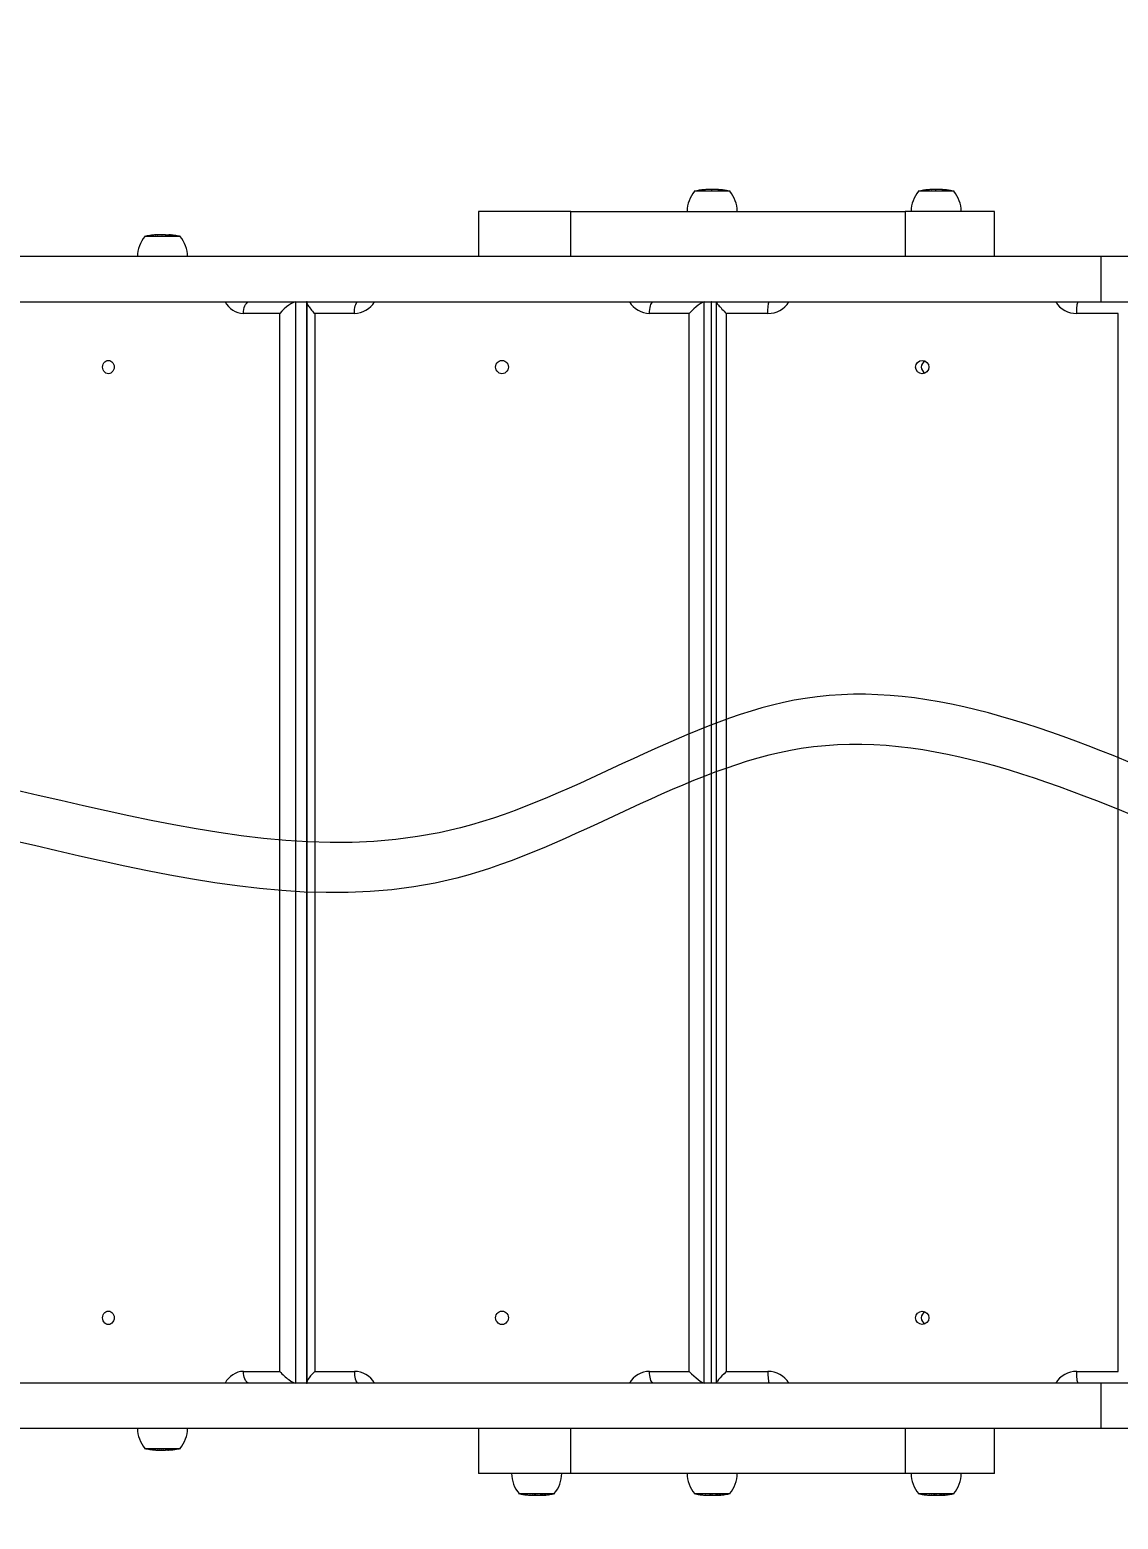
# Model space of a CAD drawing. Header units: millimetres. Extents: x -6901 to 7060, y -7557 to 6158.
# Drawn here: x -3515 to -2865, y -517 to 373 of the extents above; entities that cross this region are included whole.
import ezdxf

# ---------------------------------------------------------------- set-up
doc = ezdxf.new("R2010")
doc.units = ezdxf.units.MM
for name, color, linetype in [('DIKOM_ОБЪЕКТ', 7, 'Continuous'), ('DIKOM_РАЗМЕР_ЗОНА', 7, 'Continuous'), ('DIKOM_РАЗМЕР_ОБЪЕКТА', 7, 'Continuous')]:
    doc.layers.add(name, color=color, linetype=linetype)
doc.styles.add('style1', font='arial.ttf', dxfattribs={"width": 0.8})
doc.dimstyles.new('1-50', dxfattribs={"dimtxt": 300, "dimasz": 200, "dimexe": 100, "dimexo": 0, "dimgap": 100, "dimtad": 1, "dimtxsty": 'style1', "dimcen": 200, "dimclrd": 7, "dimclre": 7, "dimclrt": 7, "dimadec": 1, "dimazin": 2, "dimtfac": 1, "dimtmove": 0, "dimatfit": 2, "dimfxl": 0, "dimlwd": 25, "dimlwe": 18, "dimarcsym": 0})

# ---------------------------------------------------------------- blocks, each defined once
blk = doc.blocks.new('*D1')
at = {"layer": 'Defpoints', "color": 0, "transparency": 16777216}
for p in [(-4076.66, -462.32), (4983.51, -3127.59), (4983.51, -6854.07)]:
    blk.add_point(p, dxfattribs=at)
at = {"layer": 'DIKOM_РАЗМЕР_ОБЪЕКТА', "color": 7, "lineweight": 18, "transparency": 16777216}
for p, q in [((-4076.66, -462.32), (-4076.66, -6954.07)), ((4983.51, -3127.59), (4983.51, -6954.07))]:
    blk.add_line(p, q, dxfattribs=at)
at = {"layer": 'DIKOM_РАЗМЕР_ОБЪЕКТА', "color": 7, "lineweight": 25, "transparency": 16777216}
blk.add_line((-3876.66, -6854.07), (4783.51, -6854.07), dxfattribs=at)
at = {"layer": 'DIKOM_РАЗМЕР_ОБЪЕКТА', "color": 7, "transparency": 16777216}
for points in [[(-3876.66, -6820.74), (-3876.66, -6887.4), (-4076.66, -6854.07)], [(4783.51, -6820.74), (4783.51, -6887.4), (4983.51, -6854.07)]]:
    blk.add_solid(points, dxfattribs=at)
at = {"layer": 'DIKOM_РАЗМЕР_ОБЪЕКТА', "color": 7, "transparency": 16777216, "insert": (453.43, -6600.9), "char_height": 300, "attachment_point": 5, "style": 'style1'}
blk.add_mtext('9050', dxfattribs=at)
blk = doc.blocks.new('*D2')
at = {"layer": 'Defpoints', "color": 0, "transparency": 16777216}
for p in [(-1102.73, 4151.17), (-5819.23, -4492.42), (4721.24, -4492.42)]:
    blk.add_point(p, dxfattribs=at)
at = {"layer": 'DIKOM_РАЗМЕР_ОБЪЕКТА', "color": 7, "lineweight": 18, "transparency": 16777216}
for p, q in [((-1102.73, 4151.17), (-5919.23, 4151.17)), ((4721.24, -4492.42), (-5919.23, -4492.42))]:
    blk.add_line(p, q, dxfattribs=at)
at = {"layer": 'DIKOM_РАЗМЕР_ОБЪЕКТА', "color": 7, "lineweight": 25, "transparency": 16777216}
blk.add_line((-5819.23, 3951.17), (-5819.23, -4292.42), dxfattribs=at)
at = {"layer": 'DIKOM_РАЗМЕР_ОБЪЕКТА', "color": 7, "transparency": 16777216}
for points in [[(-5852.56, 3951.17), (-5785.89, 3951.17), (-5819.23, 4151.17)], [(-5852.56, -4292.42), (-5785.89, -4292.42), (-5819.23, -4492.42)]]:
    blk.add_solid(points, dxfattribs=at)
at = {"layer": 'DIKOM_РАЗМЕР_ОБЪЕКТА', "color": 7, "transparency": 16777216, "insert": (-6072.4, -170.63), "char_height": 300, "attachment_point": 5, "rotation": 90, "style": 'style1'}
blk.add_mtext('8650', dxfattribs=at)
blk = doc.blocks.new('*D3')
at = {"layer": 'Defpoints', "color": 0, "transparency": 16777216}
for p in [(-1553.27, 6158.28), (-6450.85, -6312.94), (5659.92, -6312.94)]:
    blk.add_point(p, dxfattribs=at)
at = {"layer": 'DIKOM_РАЗМЕР_ЗОНА', "color": 7, "lineweight": 18, "transparency": 16777216}
for p, q in [((-1553.27, 6158.28), (-6550.85, 6158.28)), ((5659.92, -6312.94), (-6550.85, -6312.94))]:
    blk.add_line(p, q, dxfattribs=at)
at = {"layer": 'DIKOM_РАЗМЕР_ЗОНА', "color": 7, "lineweight": 25, "transparency": 16777216}
blk.add_line((-6450.85, 5958.28), (-6450.85, -6112.94), dxfattribs=at)
at = {"layer": 'DIKOM_РАЗМЕР_ЗОНА', "color": 7, "transparency": 16777216}
for points in [[(-6484.18, 5958.28), (-6417.52, 5958.28), (-6450.85, 6158.28)], [(-6484.18, -6112.94), (-6417.52, -6112.94), (-6450.85, -6312.94)]]:
    blk.add_solid(points, dxfattribs=at)
at = {"layer": 'DIKOM_РАЗМЕР_ЗОНА', "color": 7, "transparency": 16777216, "insert": (-6704.02, -77.33), "char_height": 300, "attachment_point": 5, "rotation": 90, "style": 'style1'}
blk.add_mtext('12500', dxfattribs=at)

msp = doc.modelspace()

# ---------------------------------------------------------------- linework, layer by layer
at = {"layer": 'DIKOM_ОБЪЕКТ', "color": 7, "linetype": 'Continuous', "lineweight": 15}
for p, q in [((-3108.823, 276.675), (-3118.343, 276.675)), ((-3113.934, 277.431), (-3115.193, 277.264)), ((-3115.193, 277.264), (-3115.105, 277.263)), ((-3113.93, 277.436), (-3114.693, 277.34)), ((-3111.175, 277.662), (-3111.627, 277.636)), ((-3111.627, 277.636), (-3111.489, 277.634)), ((-3111.031, 277.666), (-3111.175, 277.662)), ((-3109.912, 277.709), (-3110.363, 277.696)), ((-3108.24, 277.728), (-3109.017, 277.728)), ((-3096.743, 276.675), (-3108.823, 276.675)), ((-3108.073, 277.727), (-3108.231, 277.728)), ((-3106.741, 277.728), (-3107.566, 277.728)), ((-3106.588, 277.728), (-3106.741, 277.728)), ((-3106.068, 277.728), (-3106.411, 277.728)), ((-3104.14, 277.683), (-3104.14, 277.715)), ((-3103.698, 277.66), (-3103.702, 277.66)), ((-3103.322, 277.601), (-3103.066, 277.596)), ((-3102.871, 277.565), (-3103.322, 277.601)), ((-3102.907, 277.594), (-3102.621, 277.57)), ((-3102.907, 277.594), (-3102.907, 277.568)), ((-3102.608, 277.57), (-3102.871, 277.565)), ((-3102.488, 277.559), (-3102.204, 277.536)), ((-3101.888, 277.47), (-3102.353, 277.546)), ((-3102.204, 277.536), (-3101.676, 277.481)), ((-3101.432, 277.418), (-3101.888, 277.47)), ((-3101.676, 277.481), (-3101.676, 277.446)), ((-3101.579, 277.455), (-3101.57, 277.454)), ((-3101.579, 277.455), (-3101.579, 277.435)), ((-3101.57, 277.454), (-3101.57, 277.175)), ((-3100.296, 277.316), (-3101.432, 277.418)), ((-3101.317, 277.441), (-3100.194, 277.304)), ((-3100.434, 277.287), (-3100.136, 277.295)), ((-3099.982, 277.219), (-3100.434, 277.287)), ((-3100.194, 277.304), (-3100.136, 277.295)), ((-3100.087, 277.296), (-3100.087, 277.235)), ((-3100.087, 277.288), (-3099.567, 277.211)), ((-3099.678, 277.213), (-3099.982, 277.219)), ((-2975.049, 276.675), (-2984.501, 276.675)), ((-2980.098, 277.431), (-2981.355, 277.264)), ((-2981.355, 277.264), (-2981.269, 277.263)), ((-2980.091, 277.436), (-2980.853, 277.34)), ((-2978.678, 277.537), (-2978.451, 277.567)), ((-2977.341, 277.662), (-2977.792, 277.636)), ((-2977.792, 277.636), (-2977.65, 277.634)), ((-2977.192, 277.666), (-2977.341, 277.662)), ((-2976.079, 277.709), (-2976.53, 277.696)), ((-2974.408, 277.728), (-2975.176, 277.728)), ((-2962.901, 276.675), (-2975.049, 276.675)), ((-2972.907, 277.728), (-2973.733, 277.728)), ((-2972.739, 277.728), (-2972.907, 277.728)), ((-2972.226, 277.728), (-2972.575, 277.728)), ((-2970.298, 277.683), (-2970.298, 277.715)), ((-2969.856, 277.66), (-2969.863, 277.66)), ((-2969.494, 277.601), (-2969.221, 277.596)), ((-2969.043, 277.565), (-2969.494, 277.601)), ((-2969.057, 277.594), (-2968.773, 277.57)), ((-2969.057, 277.594), (-2969.057, 277.566)), ((-2968.763, 277.57), (-2969.043, 277.565)), ((-2968.647, 277.56), (-2968.355, 277.536)), ((-2968.061, 277.47), (-2968.518, 277.547)), ((-2968.355, 277.536), (-2967.843, 277.481)), ((-2967.606, 277.418), (-2968.061, 277.47)), ((-2967.843, 277.481), (-2967.843, 277.445)), ((-2967.749, 277.455), (-2967.74, 277.454)), ((-2967.749, 277.455), (-2967.749, 277.435)), ((-2967.74, 277.454), (-2967.74, 277.434)), ((-2966.432, 277.314), (-2967.606, 277.418)), ((-2967.484, 277.441), (-2966.346, 277.304)), ((-2966.608, 277.287), (-2966.289, 277.295)), ((-2966.157, 277.219), (-2966.608, 277.287)), ((-2966.346, 277.304), (-2966.289, 277.295)), ((-2966.242, 277.296), (-2966.242, 277.232)), ((-2966.242, 277.288), (-2965.72, 277.211)), ((-2965.831, 277.213), (-2966.157, 277.219)), ((-3247.178, 264.675), (-3247.178, 237.675)), ((-3191.995, 264.675), (-3247.178, 264.675)), ((-3191.995, 237.675), (-3191.995, 264.675)), ((-3191.995, 264.675), (-2992.19, 264.675)), ((-2992.19, 264.675), (-2992.19, 237.675)), ((-2938.892, 264.675), (-2992.19, 264.675)), ((-2938.892, 237.675), (-2938.892, 264.675)), ((-3438.599, 249.675), (-3446.697, 249.675)), ((-3439.659, 250.662), (-3440.099, 250.636)), ((-3440.099, 250.636), (-3439.943, 250.635)), ((-3439.474, 250.665), (-3439.659, 250.662)), ((-3438.427, 250.709), (-3438.867, 250.696)), ((-3425.097, 249.675), (-3438.599, 249.675)), ((-3436.779, 250.728), (-3437.372, 250.728)), ((-3436.256, 250.728), (-3436.177, 250.728)), ((-3435.266, 250.728), (-3436.132, 250.728)), ((-3434.907, 250.728), (-3435.266, 250.728)), ((-3434.423, 250.728), (-3434.907, 250.728)), ((-3432.577, 250.175), (-3432.577, 250.683)), ((-3432.002, 250.601), (-3431.307, 250.595)), ((-3431.561, 250.565), (-3432.002, 250.601)), ((-3430.817, 250.572), (-3431.561, 250.565)), ((-3431.126, 250.594), (-3430.866, 250.572)), ((-3430.803, 250.571), (-3430.817, 250.572)), ((-3430.603, 250.47), (-3430.803, 250.571)), ((-3430.793, 250.565), (-3430.441, 250.536)), ((-3430.159, 250.418), (-3430.603, 250.47)), ((-3430.441, 250.536), (-3430.441, 250.451)), ((-3430.404, 250.525), (-3430.259, 250.481)), ((-3430.259, 250.481), (-3430.259, 250.43)), ((-3430.235, 250.458), (-3430.234, 250.455)), ((-3430.234, 250.455), (-3430.225, 250.454)), ((-3430.234, 250.455), (-3430.234, 250.427)), ((-3430.225, 250.454), (-3430.225, 250.426)), ((-3428.462, 250.298), (-3430.159, 250.418)), ((-3429.903, 250.441), (-3428.48, 250.304)), ((-3429.185, 250.287), (-3428.453, 250.296)), ((-3428.745, 250.219), (-3429.185, 250.287)), ((-3427.87, 250.211), (-3428.745, 250.219)), ((-3428.453, 250.296), (-3428.462, 250.298)), ((-3428.452, 250.299), (-3427.87, 250.211)), ((-2875.127, 237.675), (-4076.663, 237.675)), ((-2875.127, 210.675), (-2875.127, 237.675)), ((-2854.318, 237.675), (-2875.127, 237.675)), ((-4076.663, 210.675), (-2875.127, 210.675)), ((-3356.261, -435.325), (-3356.261, 210.675)), ((-3349.803, 210.675), (-3349.803, -435.325)), ((-3349.749, 210.313), (-3349.749, -434.962)), ((-3112.325, -435.325), (-3112.325, 210.675)), ((-3108.197, 210.675), (-3108.197, -435.325)), ((-3107.835, -434.962), (-3107.835, 210.313)), ((-3105.175, 210.619), (-3105.175, -435.269)), ((-2875.127, 210.675), (-2854.318, 210.675)), ((-3365.814, 203.675), (-3387.511, 203.675)), ((-3365.814, -428.325), (-3365.814, 203.675)), ((-3344.972, 203.675), (-3344.972, -428.325)), ((-3321.266, 203.675), (-3344.972, 203.675)), ((-3121.186, 203.675), (-3144.892, 203.675)), ((-3121.186, -428.325), (-3121.186, 203.675)), ((-3099.058, 203.675), (-3099.058, -428.325)), ((-3074.257, 203.675), (-3099.058, 203.675)), ((-2864.941, 203.675), (-2889.741, 203.675)), ((-2864.941, -428.325), (-2864.941, 203.675)), ((-2875.127, -435.325), (-4076.663, -435.325)), ((-3387.511, -428.325), (-3365.814, -428.325)), ((-3344.972, -428.325), (-3321.266, -428.325)), ((-3144.892, -428.325), (-3121.186, -428.325)), ((-3099.058, -428.325), (-3074.257, -428.325)), ((-2889.741, -428.325), (-2864.941, -428.325)), ((-2875.127, -462.325), (-2875.127, -435.325)), ((-2854.318, -435.325), (-2875.127, -435.325)), ((-4076.663, -462.325), (-2875.127, -462.325)), ((-3247.178, -462.325), (-3247.178, -489.325)), ((-3191.995, -489.325), (-3191.995, -462.325)), ((-2992.19, -462.325), (-2992.19, -489.325)), ((-2938.892, -489.325), (-2938.892, -462.325)), ((-2875.127, -462.325), (-2854.318, -462.325)), ((-3446.697, -474.325), (-3425.097, -474.325)), ((-3443.399, -474.938), (-3442.459, -475.066)), ((-3443.093, -474.983), (-3442.557, -475.053)), ((-3440.159, -475.279), (-3439.718, -475.305)), ((-3439.944, -475.281), (-3440.159, -475.279)), ((-3438.926, -475.34), (-3438.486, -475.354)), ((-3437.235, -475.377), (-3437.482, -475.377)), ((-3437.309, -475.377), (-3436.459, -475.377)), ((-3436.091, -475.377), (-3436.476, -475.377)), ((-3436.459, -475.377), (-3435.417, -475.377)), ((-3435.394, -475.377), (-3435.029, -475.377)), ((-3435.076, -475.377), (-3435.076, -475.381)), ((-3435.019, -475.377), (-3434.423, -475.377)), ((-3432.569, -475.368), (-3432.569, -475.336)), ((-3432.061, -475.243), (-3431.375, -475.185)), ((-3431.307, -475.249), (-3432.061, -475.243)), ((-3431.489, -475.222), (-3431.489, -475.195)), ((-3431.489, -475.222), (-3430.838, -475.215)), ((-3431.476, -475.22), (-3431.489, -475.222)), ((-3429.787, -475.119), (-3431.476, -475.22)), ((-3431.476, -475.22), (-3431.476, -475.193)), ((-3431.375, -475.185), (-3429.954, -475.131)), ((-3430.745, -475.214), (-3431.185, -475.25)), ((-3429.342, -475.068), (-3429.787, -475.119)), ((-3429.67, -475.105), (-3429.661, -475.104)), ((-3429.62, -475.091), (-3429.415, -474.953)), ((-3429.415, -474.953), (-3428.804, -474.861)), ((-3429.342, -475.068), (-3429.342, -474.942)), ((-3429.11, -474.947), (-3429.342, -475.068)), ((-3429.11, -474.947), (-3429.11, -474.907)), ((-3429.101, -474.946), (-3429.11, -474.947)), ((-3429.101, -474.946), (-3429.101, -474.906)), ((-3428.369, -474.936), (-3429.101, -474.946)), ((-3428.804, -474.861), (-3427.929, -474.869)), ((-3427.929, -474.869), (-3428.369, -474.936)), ((-3191.995, -489.325), (-3247.178, -489.325)), ((-2992.19, -489.325), (-3191.995, -489.325)), ((-2938.892, -489.325), (-2992.19, -489.325)), ((-3223.169, -501.325), (-3201.569, -501.325)), ((-3219.958, -501.906), (-3218.744, -502.066)), ((-3219.886, -501.909), (-3219.958, -501.906)), ((-3219.431, -501.986), (-3219.484, -501.983)), ((-3219.484, -501.983), (-3218.732, -502.078)), ((-3216.371, -502.279), (-3215.917, -502.305)), ((-3216.291, -502.282), (-3216.371, -502.279)), ((-3215.099, -502.34), (-3214.645, -502.354)), ((-3214.667, -502.353), (-3214.935, -502.345)), ((-3213.838, -502.377), (-3212.835, -502.377)), ((-3212.671, -502.377), (-3211.611, -502.377)), ((-3212.017, -502.377), (-3212.259, -502.377)), ((-3211.611, -502.377), (-3211.374, -502.377)), ((-3211.43, -502.374), (-3211.43, -502.381)), ((-3211.272, -502.377), (-3210.894, -502.377)), ((-3208.978, -501.825), (-3208.978, -502.333)), ((-3208.016, -502.243), (-3207.309, -502.185)), ((-3207.919, -502.247), (-3208.016, -502.243)), ((-3207.398, -502.214), (-3207.852, -502.25)), ((-3207.852, -502.25), (-3207.852, -502.23)), ((-3207.537, -502.222), (-3207.537, -502.204)), ((-3207.523, -502.22), (-3207.537, -502.222)), ((-3206.924, -502.166), (-3207.523, -502.22)), ((-3207.523, -502.22), (-3207.523, -502.203)), ((-3207.309, -502.185), (-3206.494, -502.138)), ((-3205.932, -502.076), (-3205.286, -501.953)), ((-3205.093, -501.947), (-3205.565, -502.014)), ((-3205.286, -501.953), (-3204.656, -501.861)), ((-3205.093, -501.947), (-3205.093, -501.925)), ((-3205.083, -501.946), (-3205.093, -501.947)), ((-3205.083, -501.946), (-3205.083, -501.923)), ((-3205.006, -501.94), (-3205.083, -501.946)), ((-3204.601, -501.885), (-3204.946, -501.936)), ((-3204.946, -501.936), (-3204.946, -501.903)), ((-3204.656, -501.861), (-3204.551, -501.866)), ((-3118.343, -501.325), (-3096.743, -501.325)), ((-3115.22, -501.906), (-3114.015, -502.066)), ((-3115.105, -501.908), (-3115.22, -501.906)), ((-3114.721, -501.983), (-3113.973, -502.078)), ((-3111.655, -502.279), (-3111.204, -502.305)), ((-3111.489, -502.282), (-3111.655, -502.279)), ((-3110.391, -502.34), (-3109.94, -502.354)), ((-3108.85, -502.377), (-3109.147, -502.377)), ((-3108.997, -502.377), (-3107.924, -502.377)), ((-3107.937, -502.377), (-3106.877, -502.377)), ((-3107.076, -502.377), (-3107.337, -502.377)), ((-3106.877, -502.377), (-3106.518, -502.377)), ((-3106.63, -502.376), (-3106.63, -502.381)), ((-3106.518, -502.377), (-3106.068, -502.377)), ((-3104.18, -502.333), (-3104.213, -502.335)), ((-3104.168, -502.368), (-3104.168, -502.335)), ((-3103.35, -502.243), (-3102.647, -502.185)), ((-3103.066, -502.248), (-3103.35, -502.243)), ((-3102.935, -502.25), (-3102.935, -502.209)), ((-3102.722, -502.233), (-3102.935, -502.25)), ((-3102.837, -502.222), (-3102.837, -502.201)), ((-3102.837, -502.222), (-3102.608, -502.217)), ((-3102.823, -502.22), (-3102.837, -502.222)), ((-3101.931, -502.152), (-3102.823, -502.22)), ((-3102.823, -502.22), (-3102.823, -502.199)), ((-3102.647, -502.185), (-3101.532, -502.131)), ((-3101.183, -502.091), (-3100.637, -501.953)), ((-3101.045, -502.068), (-3101.129, -502.077)), ((-3100.403, -501.947), (-3100.861, -502.033)), ((-3100.637, -501.953), (-3100.01, -501.861)), ((-3100.403, -501.947), (-3100.403, -501.919)), ((-3100.394, -501.946), (-3100.403, -501.947)), ((-3100.394, -501.946), (-3100.394, -501.917)), ((-3100.136, -501.939), (-3100.394, -501.946)), ((-3100.047, -501.936), (-3100.047, -501.866)), ((-3099.595, -501.869), (-3100.047, -501.936)), ((-3100.01, -501.861), (-3099.678, -501.867)), ((-2984.501, -501.325), (-2962.901, -501.325)), ((-2981.385, -501.906), (-2980.18, -502.066)), ((-2981.269, -501.908), (-2981.385, -501.906)), ((-2980.883, -501.983), (-2980.136, -502.078)), ((-2977.822, -502.279), (-2977.371, -502.305)), ((-2977.65, -502.282), (-2977.822, -502.279)), ((-2976.559, -502.34), (-2976.108, -502.354)), ((-2975.01, -502.377), (-2975.305, -502.377)), ((-2975.154, -502.377), (-2974.103, -502.377)), ((-2974.103, -502.377), (-2973.043, -502.377)), ((-2973.225, -502.377), (-2973.487, -502.377)), ((-2973.043, -502.377), (-2972.682, -502.377)), ((-2972.791, -502.376), (-2972.791, -502.381)), ((-2972.682, -502.377), (-2972.226, -502.377)), ((-2970.342, -502.333), (-2970.372, -502.336)), ((-2970.327, -502.368), (-2970.327, -502.335)), ((-2969.524, -502.243), (-2968.821, -502.185)), ((-2969.221, -502.248), (-2969.524, -502.243)), ((-2969.087, -502.25), (-2969.087, -502.207)), ((-2968.885, -502.234), (-2969.087, -502.25)), ((-2969.007, -502.222), (-2969.007, -502.2)), ((-2969.007, -502.222), (-2968.763, -502.217)), ((-2968.993, -502.22), (-2969.007, -502.222)), ((-2968.072, -502.151), (-2968.993, -502.22)), ((-2968.993, -502.22), (-2968.993, -502.199)), ((-2968.821, -502.185), (-2967.691, -502.131)), ((-2967.343, -502.091), (-2966.812, -501.953)), ((-2967.198, -502.068), (-2967.297, -502.079)), ((-2966.575, -501.947), (-2967.027, -502.035)), ((-2966.812, -501.953), (-2966.186, -501.861)), ((-2966.575, -501.947), (-2966.575, -501.918)), ((-2966.566, -501.946), (-2966.575, -501.947)), ((-2966.566, -501.946), (-2966.566, -501.917)), ((-2966.289, -501.939), (-2966.566, -501.946)), ((-2966.2, -501.936), (-2966.2, -501.863)), ((-2965.749, -501.869), (-2966.2, -501.936)), ((-2966.186, -501.861), (-2965.831, -501.867))]:
    msp.add_line(p, q, dxfattribs=at)
at = {"layer": 'DIKOM_ОБЪЕКТ', "color": 7, "linetype": 'Continuous', "lineweight": 15, "flags": 128}
for points in [[(-3110.363, 277.696), (-3110.29, 277.706), (-3110.207, 277.704)], [(-3109.766, 277.721), (-3109.819, 277.719), (-3109.912, 277.709)], [(-3108.107, 277.728), (-3107.656, 277.728), (-3107.567, 277.728)], [(-3107.463, 277.727), (-3107.736, 277.728), (-3108.073, 277.727)], [(-3107.463, 277.727), (-3107.626, 277.728), (-3107.655, 277.728)], [(-3103.702, 277.66), (-3103.926, 277.664), (-3104.266, 277.673), (-3104.731, 277.686), (-3105.255, 277.7), (-3105.581, 277.708)], [(-3104.153, 277.683), (-3104.358, 277.687), (-3104.601, 277.692), (-3104.932, 277.701), (-3105.297, 277.709), (-3105.537, 277.715)], [(-3104.146, 277.684), (-3104.138, 277.683), (-3104.153, 277.683)], [(-3104.142, 277.674), (-3104.118, 277.673), (-3103.836, 277.665), (-3103.696, 277.66)], [(-2976.53, 277.696), (-2976.452, 277.706), (-2976.367, 277.704)], [(-2975.925, 277.721), (-2975.981, 277.719), (-2976.079, 277.709)], [(-2974.241, 277.727), (-2974.398, 277.728), (-2974.399, 277.728)], [(-2974.271, 277.728), (-2973.806, 277.728), (-2973.718, 277.728)], [(-2973.632, 277.727), (-2973.905, 277.728), (-2974.241, 277.727)], [(-2973.632, 277.727), (-2973.793, 277.728), (-2973.821, 277.728)], [(-2969.863, 277.66), (-2970.091, 277.664), (-2970.433, 277.673), (-2970.901, 277.686), (-2971.426, 277.7), (-2971.751, 277.708)], [(-2970.313, 277.683), (-2970.522, 277.687), (-2970.768, 277.692), (-2971.099, 277.701), (-2971.465, 277.709), (-2971.705, 277.715)], [(-2970.305, 277.684), (-2970.296, 277.683), (-2970.313, 277.683)], [(-2970.298, 277.674), (-2970.269, 277.673), (-2969.99, 277.665), (-2969.853, 277.66)], [(-3438.867, 250.696), (-3438.712, 250.706), (-3438.581, 250.704)], [(-3438.12, 250.721), (-3438.231, 250.719), (-3438.427, 250.709)], [(-3436.634, 250.727), (-3436.752, 250.728), (-3436.761, 250.728)], [(-3436.039, 250.727), (-3436.305, 250.728), (-3436.634, 250.727)], [(-3436.039, 250.727), (-3436.162, 250.728), (-3436.185, 250.728)], [(-3432.537, 250.685), (-3432.52, 250.683), (-3432.577, 250.683)], [(-3432.51, 250.679), (-3432.352, 250.673), (-3432.13, 250.665)], [(-3432.104, 250.663), (-3432.061, 250.66), (-3432.137, 250.66)], [(-3430.259, 250.481), (-3430.248, 250.474), (-3430.24, 250.467)], [(-3387.511, 203.675), (-3387.458, 204.891), (-3387.301, 206.069), (-3387.045, 207.175), (-3386.697, 208.175), (-3386.269, 209.038), (-3385.772, 209.737), (-3385.223, 210.253), (-3384.638, 210.569), (-3384.034, 210.675)], [(-3321.266, 203.675), (-3321.232, 204.891), (-3321.132, 206.069), (-3320.968, 207.175), (-3320.746, 208.175), (-3320.472, 209.038), (-3320.154, 209.737), (-3319.803, 210.253), (-3319.429, 210.569), (-3319.043, 210.675)], [(-3144.892, 203.675), (-3144.858, 204.891), (-3144.758, 206.069), (-3144.594, 207.175), (-3144.372, 208.175), (-3144.098, 209.038), (-3143.781, 209.737), (-3143.429, 210.253), (-3143.055, 210.569), (-3142.669, 210.675)], [(-3074.257, 203.675), (-3074.244, 204.891), (-3074.204, 206.069), (-3074.139, 207.175), (-3074.051, 208.175), (-3073.942, 209.038), (-3073.816, 209.737), (-3073.677, 210.253), (-3073.528, 210.569), (-3073.375, 210.675)], [(-2889.741, 203.675), (-2889.728, 204.891), (-2889.688, 206.069), (-2889.623, 207.175), (-2889.535, 208.175), (-2889.426, 209.038), (-2889.3, 209.737), (-2889.16, 210.253), (-2889.012, 210.569), (-2888.859, 210.675)], [(-3464.753, 171.675), (-3464.84, 170.785), (-3465.096, 169.94), (-3465.51, 169.181), (-3466.06, 168.548), (-3466.718, 168.071), (-3467.452, 167.776), (-3468.224, 167.675), (-3468.997, 167.776), (-3469.731, 168.071), (-3470.389, 168.548), (-3470.938, 169.181), (-3471.352, 169.94), (-3471.609, 170.785), (-3471.696, 171.675), (-3471.609, 172.565), (-3471.352, 173.411), (-3470.938, 174.169), (-3470.389, 174.803), (-3469.731, 175.279), (-3468.997, 175.575), (-3468.224, 175.675), (-3467.452, 175.575), (-3466.718, 175.279), (-3466.06, 174.803), (-3465.51, 174.169), (-3465.096, 173.411), (-3464.84, 172.565), (-3464.753, 171.675)], [(-3229.286, 171.675), (-3229.381, 170.785), (-3229.661, 169.94), (-3230.113, 169.181), (-3230.714, 168.548), (-3231.433, 168.071), (-3232.235, 167.776), (-3233.079, 167.675), (-3233.923, 167.776), (-3234.724, 168.071), (-3235.444, 168.548), (-3236.044, 169.181), (-3236.496, 169.94), (-3236.777, 170.785), (-3236.872, 171.675), (-3236.777, 172.565), (-3236.496, 173.411), (-3236.044, 174.169), (-3235.444, 174.803), (-3234.724, 175.279), (-3233.923, 175.575), (-3233.079, 175.675), (-3232.235, 175.575), (-3231.433, 175.279), (-3230.714, 174.803), (-3230.113, 174.169), (-3229.661, 173.411), (-3229.381, 172.565), (-3229.286, 171.675)], [(-3464.753, -396.325), (-3464.84, -397.215), (-3465.096, -398.06), (-3465.51, -398.819), (-3466.06, -399.452), (-3466.718, -399.929), (-3467.452, -400.224), (-3468.224, -400.325), (-3468.997, -400.224), (-3469.731, -399.929), (-3470.389, -399.452), (-3470.938, -398.819), (-3471.352, -398.06), (-3471.609, -397.215), (-3471.696, -396.325), (-3471.609, -395.435), (-3471.352, -394.589), (-3470.938, -393.831), (-3470.389, -393.197), (-3469.731, -392.721), (-3468.997, -392.425), (-3468.224, -392.325), (-3467.452, -392.425), (-3466.718, -392.721), (-3466.06, -393.197), (-3465.51, -393.831), (-3465.096, -394.589), (-3464.84, -395.435), (-3464.753, -396.325)], [(-3229.286, -396.325), (-3229.381, -397.215), (-3229.661, -398.06), (-3230.113, -398.819), (-3230.714, -399.452), (-3231.433, -399.929), (-3232.235, -400.224), (-3233.079, -400.325), (-3233.923, -400.224), (-3234.724, -399.929), (-3235.444, -399.452), (-3236.044, -398.819), (-3236.496, -398.06), (-3236.777, -397.215), (-3236.872, -396.325), (-3236.777, -395.435), (-3236.496, -394.589), (-3236.044, -393.831), (-3235.444, -393.197), (-3234.724, -392.721), (-3233.923, -392.425), (-3233.079, -392.325), (-3232.235, -392.425), (-3231.433, -392.721), (-3230.714, -393.197), (-3230.113, -393.831), (-3229.661, -394.589), (-3229.381, -395.435), (-3229.286, -396.325)], [(-3384.034, -435.325), (-3384.638, -435.218), (-3385.223, -434.903), (-3385.772, -434.387), (-3386.269, -433.687), (-3386.697, -432.824), (-3387.045, -431.825), (-3387.301, -430.719), (-3387.458, -429.54), (-3387.511, -428.325)], [(-3321.266, -428.325), (-3321.232, -429.54), (-3321.132, -430.719), (-3320.968, -431.825), (-3320.746, -432.824), (-3320.472, -433.687), (-3320.154, -434.387), (-3319.803, -434.903), (-3319.429, -435.218), (-3319.043, -435.325)], [(-3142.669, -435.325), (-3143.055, -435.218), (-3143.429, -434.903), (-3143.781, -434.387), (-3144.098, -433.687), (-3144.372, -432.824), (-3144.594, -431.825), (-3144.758, -430.719), (-3144.858, -429.54), (-3144.892, -428.325)], [(-3074.257, -428.325), (-3074.244, -429.54), (-3074.204, -430.719), (-3074.139, -431.825), (-3074.051, -432.824), (-3073.942, -433.687), (-3073.816, -434.387), (-3073.677, -434.903), (-3073.528, -435.218), (-3073.375, -435.325)], [(-2888.859, -435.325), (-2889.012, -435.218), (-2889.16, -434.903), (-2889.3, -434.387), (-2889.426, -433.687), (-2889.535, -432.824), (-2889.623, -431.825), (-2889.688, -430.719), (-2889.728, -429.54), (-2889.741, -428.325)], [(-3439.718, -475.305), (-3439.521, -475.322), (-3439.475, -475.321)], [(-3438.564, -475.351), (-3438.829, -475.348), (-3438.926, -475.34)], [(-3438.486, -475.354), (-3438.342, -475.364), (-3438.161, -475.368)], [(-3437.482, -475.377), (-3437.654, -475.376), (-3437.694, -475.375)], [(-3436.751, -475.375), (-3436.365, -475.375), (-3436.132, -475.375)], [(-3435.223, -475.377), (-3435.489, -475.377), (-3435.521, -475.377)], [(-3435.045, -475.376), (-3435.049, -475.377), (-3434.91, -475.376), (-3434.665, -475.372), (-3434.322, -475.364), (-3434.162, -475.361)], [(-3432.634, -475.333), (-3432.585, -475.336), (-3432.673, -475.34)], [(-3432.194, -475.309), (-3432.131, -475.314), (-3432.289, -475.322), (-3432.569, -475.333)], [(-3215.917, -502.305), (-3215.88, -502.322), (-3215.836, -502.318)], [(-3214.645, -502.354), (-3214.618, -502.364), (-3214.566, -502.371)], [(-3213.651, -502.377), (-3213.656, -502.377), (-3213.972, -502.377)], [(-3212.787, -502.377), (-3212.835, -502.377), (-3213.631, -502.377)], [(-3212.855, -502.375), (-3212.456, -502.375), (-3212.216, -502.375)], [(-3111.204, -502.305), (-3111.11, -502.322), (-3111.031, -502.319)], [(-3110.207, -502.352), (-3110.345, -502.348), (-3110.391, -502.34)], [(-3109.94, -502.354), (-3109.872, -502.364), (-3109.741, -502.371)], [(-3107.919, -502.377), (-3108.802, -502.377), (-3108.831, -502.377)], [(-3108.161, -502.375), (-3107.764, -502.375), (-3107.525, -502.375)], [(-3101.223, -502.096), (-3101.214, -502.095), (-3101.183, -502.091)], [(-2977.371, -502.305), (-2977.273, -502.322), (-2977.192, -502.319)], [(-2976.367, -502.351), (-2976.51, -502.348), (-2976.559, -502.34)], [(-2976.108, -502.354), (-2976.036, -502.364), (-2975.899, -502.371)], [(-2974.069, -502.377), (-2974.958, -502.377), (-2974.992, -502.377)], [(-2974.33, -502.375), (-2973.934, -502.375), (-2973.695, -502.375)], [(-2967.39, -502.097), (-2967.372, -502.095), (-2967.343, -502.091)]]:
    msp.add_lwpolyline(points, dxfattribs=at)
at = {"layer": 'DIKOM_ОБЪЕКТ', "color": 7, "linetype": 'Continuous', "lineweight": 15}
for centre in [(-2981.998, 171.679), (-2981.998, -396.321)]:
    msp.add_circle(centre, 3.967, dxfattribs=at)
for centre, radius, start, end in [((-3103.866, 264.515), 18.677, 139.378843, 179.509067), ((-3109.017, 235.892), 41.836, 98.372558, 102.879622), ((-3109.017, 235.892), 41.836, 95.145624, 97.737743), ((-3107.605, 223.976), 53.829, 95.000822, 96.753284), ((-3109.479, 240.616), 37.088, 94.858632, 96.892994), ((-3109.017, 235.892), 41.836, 93.386922, 94.495199), ((-3109.017, 235.892), 41.836, 91.627687, 92.757787), ((-3109.017, 235.892), 41.836, 90, 91.000378), ((-3106.707, 247.125), 30.604, 87.891684, 90.093586), ((-3106.396, 251.83), 25.899, 88.100484, 90.302957), ((-3106.068, 235.892), 41.836, 87.428341, 90), ((-3106.068, 235.892), 41.836, 85.883977, 86.754977), ((-3106.068, 235.892), 41.836, 84.905269, 85.25663), ((-3106.068, 235.892), 41.836, 82.597457, 84.346974), ((-3101.836, 276.679), 0.818, 71.675683, 78.723908), ((-3101.908, 268.326), 9.135, 86.288464, 87.875686), ((-3106.068, 235.892), 41.836, 81.845753, 82.06615), ((-3106.068, 235.892), 41.836, 77.120378, 81.208772), ((-3111.219, 264.515), 18.677, 0.490933, 40.621157), ((-2970.024, 264.515), 18.677, 139.378843, 179.509067), ((-2975.176, 235.892), 41.836, 98.380494, 102.879622), ((-2975.176, 235.892), 41.836, 95.173499, 97.74519), ((-2973.885, 224.993), 52.804, 94.975186, 96.757448), ((-2975.714, 241.27), 36.43, 94.844513, 96.901273), ((-2975.176, 235.892), 41.836, 93.391047, 94.507541), ((-2975.176, 235.892), 41.836, 91.63047, 92.761455), ((-2975.176, 235.892), 41.836, 90, 91.002704), ((-2972.873, 247.352), 30.377, 87.883053, 90.092901), ((-2972.563, 251.895), 25.834, 88.098011, 90.288541), ((-2972.226, 235.892), 41.836, 87.472784, 90), ((-2972.226, 235.892), 41.836, 85.87929, 86.754483), ((-2972.226, 235.892), 41.836, 84.914198, 85.251497), ((-2972.226, 235.892), 41.836, 82.568337, 84.35679), ((-2967.986, 276.775), 0.721, 70.811344, 78.542627), ((-2968.074, 268.253), 9.207, 86.326433, 87.922013), ((-2972.226, 235.892), 41.836, 81.838045, 82.035897), ((-2972.226, 235.892), 41.836, 77.120378, 81.200523), ((-2977.378, 264.515), 18.677, 0.490933, 40.621157), ((-3432.221, 237.515), 18.677, 139.378843, 179.509067), ((-3437.372, 208.892), 41.836, 98.414841, 102.879622), ((-3437.372, 208.892), 41.836, 97.072676, 98.414841), ((-3437.39, 209.009), 41.717, 95.311229, 96.82768), ((-3437.372, 208.892), 41.836, 93.523434, 95.3208), ((-3437.372, 208.892), 41.836, 91.719826, 92.878955), ((-3437.372, 208.892), 41.836, 90, 91.077193), ((-3435.248, 225.104), 25.625, 87.678013, 90.058861), ((-3434.844, 232.923), 17.807, 87.646397, 90.54222), ((-3427.75, 475.191), 224.575, 268.351593, 268.880585), ((-3429.634, 424.718), 174.061, 268.525666, 269.031118), ((-3434.423, 208.892), 41.836, 85.729089, 86.825102), ((-3434.423, 208.892), 41.836, 81.846883, 84.488372), ((-3430.672, 235.266), 15.195, 87.097279, 88.311948), ((-3434.423, 208.892), 41.836, 77.120378, 80.936249), ((-3439.574, 237.515), 18.677, 0.490933, 40.621157), ((-3387.047, 216.491), 12.846, 206.91974, 267.928339), ((-3321.423, 217.739), 14.067, 270.640814, 329.856088), ((-3144.735, 217.74), 14.067, 210.143997, 269.358906), ((-3074.259, 218.466), 14.791, 270.006691, 328.147849), ((-2889.739, 218.466), 14.791, 211.852151, 269.993309), ((-2978.547, 171.675), 4.015, 115.847065, 244.152935), ((-2978.547, -396.325), 4.015, 115.847025, 244.152975), ((-3387.047, -441.141), 12.846, 92.071383, 153.080571), ((-3321.423, -442.389), 14.067, 30.143614, 89.359459), ((-3144.735, -442.389), 14.067, 90.640821, 149.856301), ((-3074.259, -443.115), 14.791, 31.85184, 89.993579), ((-2889.739, -443.115), 14.791, 90.006421, 148.14816), ((-3432.221, -462.165), 18.677, 180.490933, 220.621157), ((-3439.574, -462.165), 18.677, 319.378843, 359.509067), ((-3437.372, -433.542), 41.836, 257.120378, 261.715119), ((-3437.212, -432.246), 43.141, 263.013457, 265.014908), ((-3438.106, -440.333), 35.005, 263.013644, 264.72652), ((-3437.372, -433.542), 41.836, 265.081905, 266.475501), ((-3437.372, -433.542), 41.836, 267.12128, 268.276951), ((-3437.372, -433.542), 41.836, 268.920235, 269.362354), ((-3437.276, -416.108), 59.269, 269.456452, 270.506769), ((-3436.798, -321.031), 154.347, 269.837781, 270.247292), ((-3436.884, -380.621), 94.768, 270.883407, 271.581236), ((-3431.736, -542.779), 67.474, 90.388741, 92.151413), ((-3432.511, -520.659), 45.328, 90.155458, 92.087371), ((-3434.423, -433.542), 41.836, 273.015963, 274.270865), ((-3434.423, -433.542), 41.836, 274.91646, 276.26688), ((-3431.393, -457.779), 17.411, 274.737848, 275.67694), ((-3429.778, -474.654), 0.465, 284.582307, 289.940027), ((-3434.423, -433.542), 41.836, 276.976852, 278.232416), ((-3434.423, -433.542), 41.836, 278.232416, 282.879622), ((-3208.692, -489.165), 18.677, 180.490933, 220.621157), ((-3216.045, -489.165), 18.677, 319.378843, 359.509067), ((-3103.866, -489.165), 18.677, 180.490933, 220.621157), ((-3111.219, -489.165), 18.677, 319.378843, 359.509067), ((-2970.024, -489.165), 18.677, 180.490933, 220.621157), ((-2977.378, -489.165), 18.677, 319.378843, 359.509067), ((-3213.843, -460.542), 41.836, 257.120378, 261.688349), ((-3213.843, -460.542), 41.836, 262.320554, 265.101336), ((-3191.174, -258.701), 244.922, 263.536518, 263.954021), ((-3190.964, -263.996), 239.696, 263.347416, 263.661971), ((-3213.843, -460.542), 41.836, 265.72996, 266.644142), ((-3213.843, -460.542), 41.836, 267.269606, 268.391923), ((-3215.012, -502.17), 0.191, 242.703918, 293.697113), ((-3213.512, -409.056), 93.321, 269.35239, 270.402976), ((-3213.075, -247.534), 254.843, 269.870676, 270.193206), ((-3211.484, -495.331), 7.046, 266.765506, 270.791907), ((-3212.497, -419.291), 83.091, 270.601738, 271.525516), ((-3211.401, -460.814), 41.562, 270.001383, 271.572635), ((-3210.894, -460.542), 41.836, 270, 272.591556), ((-3207.326, -582.16), 79.862, 90.859787, 92.123622), ((-3208.54, -548.363), 46.034, 90.545539, 92.142511), ((-3210.818, -441.268), 61.085, 271.72832, 272.131753), ((-3210.894, -460.542), 41.836, 273.19471, 274.079866), ((-3210.894, -460.542), 41.836, 274.705074, 275.447943), ((-3210.894, -460.542), 41.836, 276.039969, 276.814617), ((-3210.894, -460.542), 41.836, 277.323229, 278.095763), ((-3210.894, -460.542), 41.836, 278.726562, 282.879622), ((-3109.017, -460.542), 41.836, 257.120378, 261.627032), ((-3109.017, -460.542), 41.836, 262.263003, 264.95991), ((-3107.172, -445.881), 56.6, 263.056131, 264.872288), ((-3109.39, -465.322), 37.04, 262.893175, 265.061264), ((-3109.017, -460.542), 41.836, 265.597801, 266.612166), ((-3109.017, -460.542), 41.836, 267.241595, 268.370165), ((-3108.767, -422.73), 79.647, 269.299094, 270.436065), ((-3108.319, -284.926), 217.451, 269.860036, 270.209129), ((-3107.924, -416.146), 86.238, 270.69218, 271.538061), ((-3106.689, -461.788), 40.589, 270.119705, 271.600748), ((-3106.068, -460.542), 41.836, 270, 272.539019), ((-3102.923, -573.528), 71.225, 90.647969, 92.160744), ((-3103.894, -546.745), 44.416, 90.368676, 92.143169), ((-3104.861, -478.899), 23.439, 271.695817, 272.768991), ((-3106.068, -460.542), 41.836, 273.161536, 274.115979), ((-3106.068, -460.542), 41.836, 274.745152, 275.678508), ((-3106.068, -460.542), 41.836, 276.291644, 276.294747), ((-3106.068, -460.542), 41.836, 276.294747, 276.652073), ((-3106.068, -460.542), 41.836, 277.155172, 278.156144), ((-3106.068, -460.542), 41.836, 278.790276, 282.879622), ((-2975.176, -460.542), 41.836, 257.120378, 261.619103), ((-2975.176, -460.542), 41.836, 262.255562, 264.947129), ((-2973.575, -447.999), 54.469, 263.035736, 264.922144), ((-2975.789, -467.438), 34.912, 262.84792, 265.160274), ((-2975.176, -460.542), 41.836, 265.587404, 266.60803), ((-2975.176, -460.542), 41.836, 267.237962, 268.367348), ((-2974.932, -423.898), 78.479, 269.293923, 270.439285), ((-2974.483, -288.176), 214.202, 269.858964, 270.210739), ((-2974.111, -415.595), 86.789, 270.702232, 271.538651), ((-2972.859, -461.825), 40.552, 270.132409, 271.603019), ((-2972.226, -460.542), 41.836, 270, 272.537304), ((-2969.109, -573.111), 70.808, 90.6323, 92.162085), ((-2970.066, -546.734), 44.404, 90.356419, 92.141219), ((-2970.974, -480.389), 21.949, 271.68712, 272.827581), ((-2972.226, -460.542), 41.836, 273.159912, 274.120659), ((-2972.226, -460.542), 41.836, 274.750336, 275.701268), ((-2972.226, -460.542), 41.836, 276.316471, 276.319882), ((-2972.226, -460.542), 41.836, 276.319882, 276.640781), ((-2972.226, -460.542), 41.836, 277.142968, 278.163952), ((-2972.226, -460.542), 41.836, 278.798533, 282.879622)]:
    msp.add_arc(centre, radius, start, end, dxfattribs=at)
for centre, major_axis, ratio, start_param, end_param in [((-3362.337, 203.675), (6.765, 6.765), 0.2659518, 0.2599349, 1.8307312), ((-3342.749, 203.675), (-6.909, 6.909), 0.1629866, 6.1216193, 7.6924157), ((-3355.879, 203.675), (6.765, 6.765), 0.2659518, 0.1795522, 0.2599349), ((-3118.963, 203.675), (6.909, 6.909), 0.1629866, 0.161566, 1.7323623), ((-3114.835, 203.675), (6.909, 6.909), 0.1629866, 6.1216193, 6.4447513), ((-3098.175, 203.675), (-6.986, 6.986), 0.0632813, 6.2199882, 7.7907846), ((-3362.337, -428.325), (-6.765, 6.765), 0.2659518, 1.3108614, 2.8816578), ((-3342.749, -428.325), (6.909, 6.909), 0.1629866, 1.7323623, 3.3031586), ((-3355.879, -428.325), (-6.765, 6.765), 0.2659518, 2.8816578, 2.9620405), ((-3118.963, -428.325), (-6.909, 6.909), 0.1629866, 1.4092304, 2.9800267), ((-3114.835, -428.325), (-6.909, 6.909), 0.1629866, 2.9800267, 3.3031586), ((-3098.175, -428.325), (6.986, 6.986), 0.0632813, 1.6339934, 3.2047897)]:
    msp.add_ellipse(centre, major_axis=major_axis, ratio=ratio, start_param=start_param, end_param=end_param, dxfattribs=at)
for points in [[(-2815.51, -82.335), (-3051.956, -26.261), (-3257.769, -103.625), (-3684.748, -57.489), (-3994.327, -152.058)], [(-2817.818, -112.325), (-3054.264, -56.251), (-3260.076, -133.615), (-3687.056, -87.478), (-3996.634, -182.048)]]:
    msp.add_spline(points, degree=3, dxfattribs=at)

# ---------------------------------------------------------------- dimensions: what is measured, and where the dimension line sits
at = {"layer": 'DIKOM_РАЗМЕР_ЗОНА'}
dim = msp.add_linear_dim(base=(-6450.85, -6312.937), p1=(-1553.272, 6158.285), p2=(5659.925, -6312.937), angle=90, text='12500', dimstyle='1-50', dxfattribs=at)
dim.commit()
dim.dimension.update_dxf_attribs({"geometry": '*D3', "text_midpoint": (-6450.85, -77.326), "dimtype": 160})
at = {"layer": 'DIKOM_РАЗМЕР_ОБЪЕКТА'}
dim = msp.add_linear_dim(base=(-5819.225, -4492.425), p1=(-1102.732, 4151.169), p2=(4721.24, -4492.425), angle=90, text='8650', dimstyle='1-50', dxfattribs=at)
dim.commit()
dim.dimension.update_dxf_attribs({"geometry": '*D2', "text_midpoint": (-5819.225, -170.628), "dimtype": 160})
dim = msp.add_linear_dim(base=(4983.514, -6854.07), p1=(-4076.663, -462.325), p2=(4983.514, -3127.595), text='9050', dimstyle='1-50', dxfattribs=at)
dim.commit()
dim.dimension.update_dxf_attribs({"geometry": '*D1', "text_midpoint": (453.425, -6854.07), "dimtype": 160})

doc.saveas('drawing.dxf')
